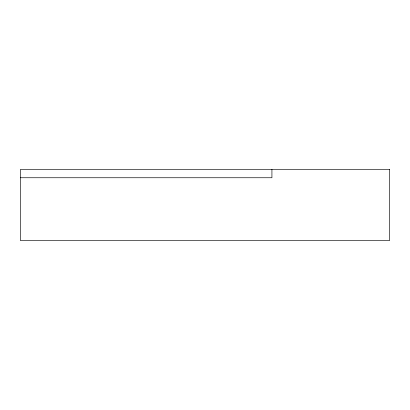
<?xml version="1.0" encoding="UTF-8"?>
<svg xmlns="http://www.w3.org/2000/svg" width="410" height="410" viewBox="0 0 410 410"><rect width="100%" height="100%" fill="white"/><g stroke="black" fill="none" stroke-linecap="round" stroke-linejoin="round"><path stroke-width="0.61" d="M20.5 177.745L271.927 177.745L271.927 169.356M389.5 169.356L20.5 169.356L20.5 240.644L389.5 240.644L389.5 169.356"/></g></svg>
